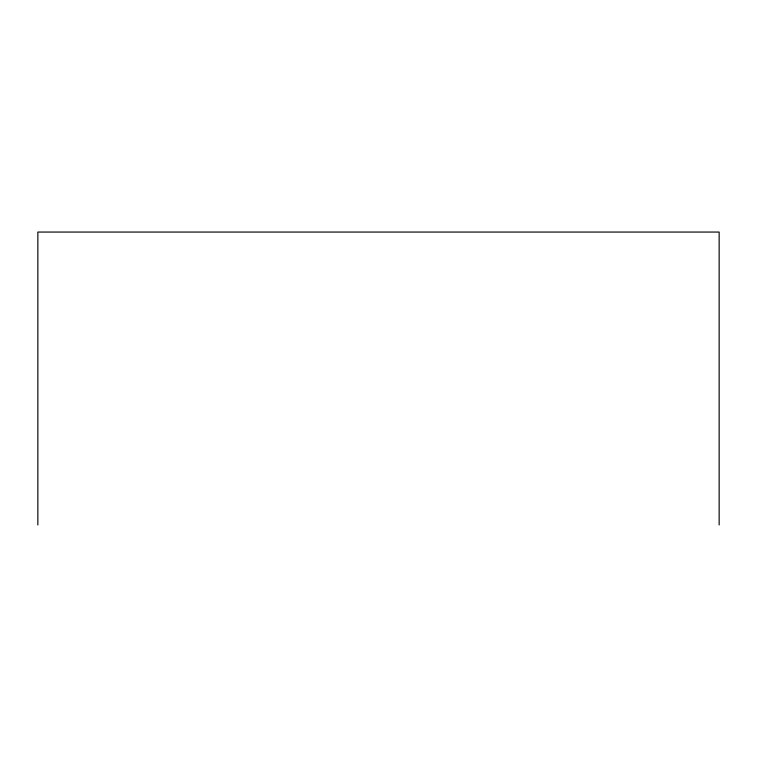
<?xml version="1.0" encoding="UTF-8"?>
<svg xmlns="http://www.w3.org/2000/svg" width="757" height="757" viewBox="0 0 757 757"><rect width="100%" height="100%" fill="white"/><g stroke="black" fill="none" stroke-linecap="round" stroke-linejoin="round"><path stroke-width="1.14" d="M719.15 524.942L719.15 232.058L37.85 232.058L37.85 524.942"/></g></svg>
